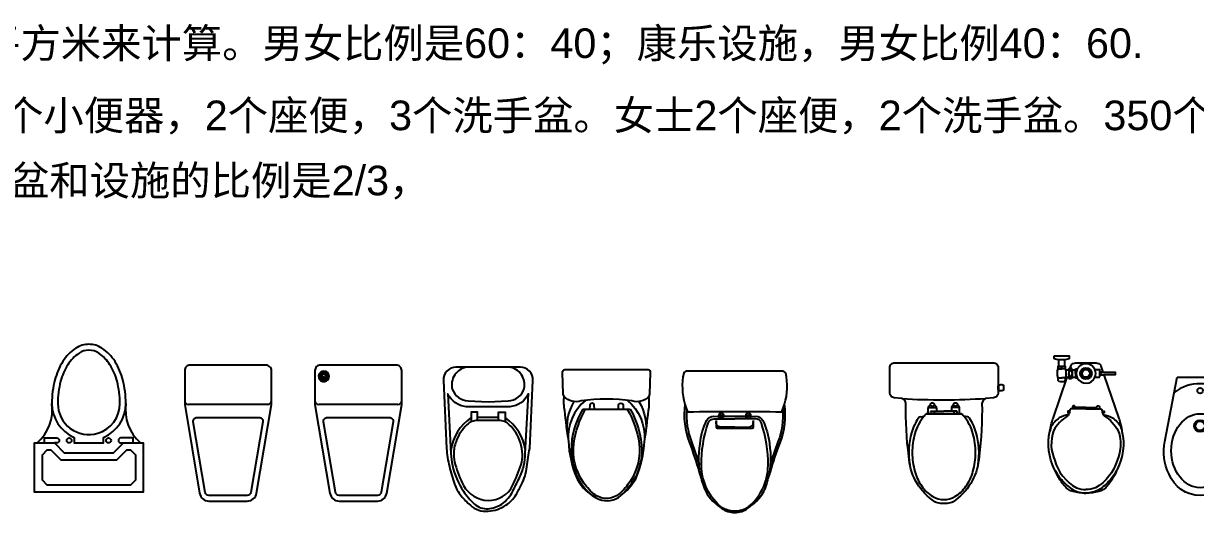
# Model space of a CAD drawing. Header units: millimetres. Extents: x 14385 to 129787, y 107826 to 186798.
# Drawn here: x 49735 to 55680, y 146079 to 148559 of the extents above; entities that cross this region are included whole.
import ezdxf

# ---------------------------------------------------------------- set-up
doc = ezdxf.new("R2010")
doc.units = ezdxf.units.MM
doc.header["$LTSCALE"] = 1000
doc.set_wipeout_variables(frame=1)
doc.layers.add('FF-FIXT', color=31, linetype='Continuous')
doc.layers.add('TEXT', color=50, linetype='Continuous')
doc.styles.add('ar', font='arial.ttf')

# ---------------------------------------------------------------- blocks, each defined once
blk = doc.blocks.new('A$C33AF49DE')
at = {"color": 0, "linetype": 'Continuous'}
blk.add_lwpolyline([(200, 400), (200, 150), (250, 100), (250, 0), (0, 0), (0, 550), (250, 550), (250, 450)], close=True, dxfattribs=at)
at = {"color": 39}
blk.add_lwpolyline([(37.5, 62.5), (62.5, 37.5), (187.5, 37.5), (212.5, 62.5), (212.5, 84.5), (162.5, 134.5), (162.5, 415.5), (212.5, 465.5), (212.5, 487.5), (187.5, 512.5), (62.5, 512.5), (37.5, 487.5)], close=True, dxfattribs=at)
at = {"color": 35, "linetype": 'ByBlock'}
for points in [[(250, 500), (275, 500), (275, 437.5, -1), (250, 437.5), (250, 450)], [(250, 50), (275, 50), (275, 112.5, 1), (250, 112.5), (250, 100)]]:
    blk.add_lwpolyline(points, format="xyb", dxfattribs=at)
at = {"color": 0, "linetype": 'Continuous'}
blk.add_lwpolyline([(278.2, 200, 0.298217), (450, 87.5, 0.063415), (569.9, 102.8, 0.076468), (662.1, 142.4, 0.107136), (729.9, 208.4, 0.147373), (750, 275, 0.147373), (729.9, 341.6, 0.107136), (662.1, 407.6, 0.076468), (569.9, 447.2, 0.063415), (450, 462.5, 0.298217), (278.2, 350), (250, 350), (250, 200)], format="xyb", close=True, dxfattribs=at)
at = {"color": 39}
for centre in [(262.5, 375), (262.5, 175)]:
    blk.add_circle(centre, 12.5, dxfattribs=at)
at = {"color": 0, "linetype": 'Continuous'}
for centre, start, end in [((419.5, 685.3), 221.08899, 277.79892), ((419.5, -135.3), 82.20108, 138.91101)]:
    blk.add_arc(centre, 224.9, start, end, dxfattribs=at)
at = {"color": 39}
for centre, radius, start, end in [((450, 275), 157.5, 90, 196.60154), ((450, -15.9), 448.4, 75.48576, 89.99996), ((487.1, 127.6), 300.2, 57.99461, 75.48577), ((543.7, 218.1), 193.4, 33.53412, 57.99458), ((629.5, 275), 90.5, 0.00005, 33.53406), ((629.5, 275), 90.5, 326.46593, 359.99994), ((450, 275), 157.5, 196.60155, 270), ((543.7, 331.9), 193.4, 302.00541, 326.46587), ((450, 565.9), 448.4, 270.00004, 284.51423), ((487.1, 422.4), 300.2, 284.51423, 302.00539)]:
    blk.add_arc(centre, radius, start, end, dxfattribs=at)
blk = doc.blocks.new('马桶A')
blk.add_wipeout([(-163.4, 365.1), (-179.8, 363), (-194.2, 357.1), (-206.3, 348.4), (-213.6, 340.5), (-220.9, 328.5), (-224.6, 318.3), (-226.3, 310.3), (-226.8, 301.6), (-210.7, -46.8), (-203.7, -107.3), (-196.6, -138.6), (-184.1, -183.3), (-170.1, -227.6), (-159.8, -252.4), (-137.4, -286.8), (-114.8, -312), (-90.1, -335.3), (-48.1, -359.2), (-9.1, -365.5), (-0.1, -365.1), (26.5, -361.3), (58, -351.7), (90, -335.3), (110.3, -319.9), (119, -311.4), (141.4, -281.1), (155.5, -255.8), (165.3, -237.5), (182.8, -198.7), (191.7, -168.1), (196.3, -139.9), (205.3, -75.4), (210.7, -46.9), (215.2, 49.6), (225.7, 277.1), (225.8, 312.7), (216.5, 336.3), (199.8, 353.6), (186.1, 360.9), (163.4, 365.1), (133, 365.1)])
at = {"color": 35, "linetype": 'ByBlock'}
blk.add_line((53.2, 109.2), (-53.5, 109.2), dxfattribs=at)
at = {"color": 0, "linetype": 'Continuous'}
blk.add_lwpolyline([(226.7, 297.9, 0.431726), (163.4, 365.1), (-163.4, 365.1, 0.431435), (-226.7, 297.9), (-210.7, -46.8, 0.05293), (-196.6, -138.6, 0.015625), (-170.1, -227.6, 0.092508), (-137.4, -286.8, 0.041886), (-90.1, -335.3, 0.199313), (-0.1, -365.1, 0.124065), (90, -335.3, 0.122705), (141.4, -281.1, 0.00916), (169.1, -230.1, 0.093585), (196.3, -139.9, -0.024039), (210.7, -46.9)], format="xyb", close=True, dxfattribs=at)
at = {"color": 35}
for points in [[(-101, 193.9), (0, 189.7), (100.9, 193.9, 0.31346), (182.6, 257.2, 0.214355), (169.7, 325.7, 0.233297), (103.2, 365.1), (-107.4, 365.1, 0.214741), (-169.8, 325.7, 0.214469), (-181.7, 253.1, 0.149897), (-150.5, 211.2, 0.149897), (-101.2, 193.9)], [(-204, 229.4), (-188.9, -72.3, 0.039846), (-181, -132.7, 0.096207), (-125.6, -263.4, 0.060028), (-69.1, -328.8, 0.204422), (-0.1, -352.8, 0.133941), (68.8, -328.8, 0.129163), (125.3, -263.4, -0.000598), (156.7, -199.6, 0.056687), (180.7, -132.7, 0.051135), (188.6, -72.3), (203.9, 229.4, -0.272391), (110.8, 164.8), (-111.1, 164.8, -0.270676), (-204.2, 229.4)], [(107.2, 73.1, 0.09365), (82.8, 89, 0.098915), (54.3, 94.5), (-54.6, 94.5, 0.096282), (-83.1, 89, 0.096282), (-107.5, 73.1, 0.05557), (-139.9, 34, 0.05557), (-162.9, -11.3, 0.092989), (-174.3, -76.2, 0.063501), (-167, -128.6, 0.057856), (-124.5, -234.6, 0.268831), (-0.1, -310.6, 0.294074), (124.2, -234.6, 0.034416), (166.7, -128.6, 0.087024), (174, -76.2, 0.134611), (139.6, 34, 0.061058), (107.2, 73.1)]]:
    blk.add_lwpolyline(points, format="xyb", close=True, dxfattribs=at)
at = {"color": 35, "linetype": 'ByBlock'}
for points in [[(-53.5, 94.5), (-53.5, 136.3), (-86.5, 136.3), (-86.5, 87.5)], [(53.2, 94.5), (53.2, 136.3), (86.2, 136.3), (86.2, 87.5)]]:
    blk.add_lwpolyline(points, dxfattribs=at)
for centre, start, end in [((51.8, -91.8), 124.52591, 171.77825), ((-52.1, -91.8), 8.20638, 55.47409)]:
    blk.add_arc(centre, 244, start, end, dxfattribs=at)
blk = doc.blocks.new('做成ACAD TuKuai0413')
at = {"linetype": 'Continuous'}
for p, q in [((-75.8, 140.7), (-75.8, 123)), ((-75.8, 105.4), (-75.8, 123)), ((-31.2, 140.9), (-31.2, 123)), ((-31.2, 105.2), (-31.2, 123)), ((15.4, 108.2), (15.4, 137.9)), ((-74.1, 87.2), (-75.3, 87.2)), ((-72.6, 87.2), (-74.1, 87.2)), ((-72.6, 94.9), (-72.6, 87.2)), ((-36.5, 87.1), (-72.6, 87.2)), ((-36.5, 70.5), (-72.6, 70.5)), ((-33.8, 70.5), (-36.5, 70.5)), ((-28.4, 73.7), (-28.4, 79.8))]:
    blk.add_line(p, q, dxfattribs=at)
at = {"color": 39}
for p, q in [((-29, 124.5), (-20.4, 124.5)), ((-29, 121.6), (-20.4, 121.6)), ((-72.6, 70.5), (-75.3, 70.5)), ((-70.9, 85.7), (-70.9, 78.8)), ((-70.9, 83.9), (-68.6, 83.9)), ((-70.9, 71.9), (-70.9, 78.8)), ((-70.9, 73.7), (-68.6, 73.7)), ((-68.6, 84.4), (-68.6, 78.8)), ((-68.6, 73.2), (-68.6, 78.8)), ((-40.6, 84.4), (-40.6, 78.8)), ((-40.6, 83.9), (-38.4, 83.9)), ((-40.6, 73.2), (-40.6, 78.8)), ((-40.6, 73.7), (-38.4, 73.7)), ((-38.4, 85.7), (-38.4, 83.9)), ((-38.4, 83.9), (-38.4, 78.8)), ((-38.4, 71.9), (-38.4, 78.8))]:
    blk.add_line(p, q, dxfattribs=at)
at = {"color": 35, "linetype": 'ByBlock'}
for p, q in [((-72.6, 70.5), (-72.6, 52.6)), ((-36.5, 70.5), (-36.5, 52.6)), ((-77.3, 52.6), (-77.3, 43.8)), ((-72.6, 52.6), (-77.3, 52.6)), ((-54.5, 52.6), (-72.6, 52.6)), ((-54.5, 52.6), (-36.5, 52.6)), ((-36.5, 52.6), (-31.8, 52.6)), ((-31.8, 52.6), (-31.8, 43.8)), ((-70.8, -71.2), (-66.8, -71.2)), ((-66.8, -71.2), (-42.2, -71.2)), ((-42.2, -71.2), (-38.3, -71.2))]:
    blk.add_line(p, q, dxfattribs=at)
at = {"linetype": 'Continuous'}
blk.add_lwpolyline([(34.6, 160.7), (34.6, 85.4), (24.3, 85.4, -0.369937), (17.8, 91, 0.031205), (15.4, 105.7), (15.4, 109.2), (-18.2, 109.2), (-18.2, 105.7), (-29.8, 105.7, -0.02754), (-36.5, 103.5), (-36.5, 87.1), (-33.8, 87.1, -0.195753), (-29.2, 85, -0.050883), (-28.4, 83.9), (-28.4, 79.8), (-23.1, 77.9), (-14.1, 74.9, -0.321568), (-3.2, 63.9, -0.01768), (0, 39), (0, -39, -0.01768), (-3.2, -63.9, -0.321568), (-14.1, -74.9), (-23.1, -77.9), (-47.3, -86.3), (-47.3, -145.8), (-47.4, -146.2, -0.366639), (-50.1, -148.5), (-54.5, -148.5), (-59, -148.5, -0.366639), (-61.7, -146.2), (-61.8, -145.8), (-61.8, -91.2), (-282.1, -166.9, -0.046321), (-347.7, -182.8, -0.178521), (-541, -158.6, -0.030798), (-581.3, -138.8, -0.043191), (-626.5, -107.6, -0.160755), (-653, -65.5, -0.058538), (-661.3, 0, -0.058538), (-653, 65.5, -0.160755), (-626.5, 107.6, -0.043191), (-581.3, 138.8, -0.030798), (-541, 158.6, -0.178521), (-347.7, 182.8, -0.046321), (-282.1, 166.9), (-72.6, 94.9), (-72.6, 99.9), (-72.6, 104.3, -0.016796), (-76.7, 105.7), (-89.4, 105.7, -0.378181), (-96.7, 114.6), (-96.7, 122), (-96.7, 129.4, -0.330641), (-89.4, 140.3), (-76.7, 140.3, -0.189071), (-29.8, 140.3), (-18.2, 140.3), (-18.2, 140.3), (-18.2, 136.9), (-18.2, 136.9), (15.4, 136.9), (15.4, 140.3, 0.031205), (17.8, 155.1, -0.369937), (24.3, 160.7), (34.6, 160.7)], format="xyb", close=True, dxfattribs=at)
at = {"color": 39}
for points in [[(-264.5, 87.9, 0.131326), (-279.8, 135.1, 0.121593), (-323.3, 175.9, 0.022515), (-347.7, 182.8, 0.072582)], [(-541, 158.6, 0.05925), (-596, 121.3, 0.072582), (-644, 65.5, 0.138037), (-660.7, 0, 1.863946)], [(-28.4, 140.3, 0.300328), (-29, 124.5), (-29, 123, 0.24821)], [(-28.4, 105.7, -0.300328), (-29, 121.6), (-29, 123, -0.24821)], [(-21, 140.3, -0.300328), (-20.4, 124.5), (-20.4, 123, -0.24821)], [(-21, 105.7, 0.300328), (-20.4, 121.6), (-20.4, 123, 0.24821)], [(-234.3, 55.9), (-222.5, 55.9, 0.772947), (-223.6, 68.6), (-234.3, 68.3)], [(-70.9, 85.7, 0.179058), (-75.3, 87.2, 0.331757)], [(-70.9, 71.9, -0.179058), (-75.3, 70.5, -0.331757)], [(-68.6, 84.4, -0.092516), (-54.6, 87.2, -0.722249)], [(-68.6, 73.2, 0.092516), (-54.6, 70.4, 0.722249)], [(-40.6, 84.4, 0.092516), (-54.6, 87.2, 0.722249)], [(-40.6, 73.2, -0.092516), (-54.6, 70.4, -0.722249)], [(-38.4, 85.7, -0.185914), (-33.8, 87.1, -0.331757)], [(-38.4, 71.9, 0.185914), (-33.8, 70.5, 0.331757)], [(-541, -158.6, -0.05925), (-596, -121.3, -0.072582), (-644, -65.5, -0.138037), (-660.7, 0, -1.863946)], [(-234.3, -55.9), (-222.5, -55.9, -0.772947), (-223.6, -68.6), (-234.3, -68.3)], [(-264.5, -87.9, -0.131326), (-279.8, -135.1, -0.121593), (-323.3, -175.9, -0.022515), (-347.7, -182.8, -0.072582)]]:
    blk.add_lwpolyline(points, format="xyb", dxfattribs=at)
at = {"color": 35, "linetype": 'ByBlock'}
for points in [[(-264.4, 88, -0.059955), (-269.9, 92.7, 0.138221), (-345.3, 164, 0.191859), (-496, 158.1, 0.198216), (-634.2, 48.3, 0.098339), (-642.2, 0, 3.291094)], [(-234.3, 68.3), (-234.3, 74.7, 0.286592), (-238.1, 80.9), (-252.3, 83.2, -0.109188), (-264.4, 88, 0.138221)], [(-234.3, 55.9), (-234.3, 68.3, 0.286592)], [(-234.3, 0), (-234.3, 55.9, 0.286592)], [(-264.4, -88, 0.059955), (-269.9, -92.7, -0.138221), (-345.3, -164, -0.191859), (-496, -158.1, -0.198216), (-634.2, -48.3, -0.098339), (-642.2, 0, -3.291094)], [(-234.3, 0), (-234.3, -55.9, -0.286592)], [(-234.3, -55.9), (-234.3, -68.3, -0.286592)], [(-234.3, -68.3), (-234.3, -74.7, -0.286592), (-238.1, -80.9), (-252.3, -83.2, 0.109188), (-264.4, -88, -0.138221)]]:
    blk.add_lwpolyline(points, format="xyb", dxfattribs=at)
at = {"linetype": 'Continuous'}
for points in [[(-18.2, 136.9), (-18.2, 109.2)], [(-80.8, 83.9), (-80.8, 73.7)], [(-61.8, -76.2), (-61.8, -82.9), (-61.8, -91.2)], [(-47.3, -76.2), (-47.3, -86.3)]]:
    blk.add_lwpolyline(points, dxfattribs=at)
at = {"color": 39}
for points in [[(-245.3, 82), (-245.1, 92.1), (-253.6, 92.1), (-253.6, 83.4)], [(-226.7, 0), (-226.2, 55.9)], [(-226.7, 0), (-226.2, -55.9)], [(-245.3, -82), (-245.1, -92.1), (-253.6, -92.1), (-253.6, -83.4)]]:
    blk.add_lwpolyline(points, dxfattribs=at)
at = {"linetype": 'Continuous'}
for points in [[(-75.3, 87.2, 0.256176), (-80.8, 83.9, 0.331757)], [(-75.3, 70.5, -0.256176), (-80.8, 73.7, -0.331757)], [(-36.5, 103.5, -0.143468), (-72.6, 104.3)], [(-33.8, 70.5, 0.104016), (-31.1, 71.2, 0.331757)], [(-31.1, 71.2, 0.141437), (-28.4, 73.7, 0.331757)]]:
    blk.add_lwpolyline(points, format="xyb", dxfattribs=at)
at = {"color": 39}
blk.add_lwpolyline([(-54.5, 28.8), (-29.6, 14.4), (-29.6, -14.4), (-54.5, -28.8), (-79.5, -14.4), (-79.5, 14.4)], close=True, dxfattribs=at)
at = {"color": 35, "linetype": 'ByBlock'}
for points in [[(-77.4, 52.3), (-77.4, 43.8)], [(-31.7, 52.3), (-31.7, 43.8)], [(-74, -45.4), (-74, -69), (-70.8, -71.2)], [(-35.1, -45.4), (-35.1, -69), (-38.3, -71.2)], [(-66.8, -71.2), (-63.1, -76.2), (-61.8, -76.2)], [(-61.8, -76.2), (-54.5, -76.2)], [(-47.3, -76.2), (-54.5, -76.2)], [(-42.2, -71.2), (-46, -76.2), (-47.3, -76.2)]]:
    blk.add_lwpolyline(points, dxfattribs=at)
at = {"color": 39}
for radius in [29.3, 19.5]:
    blk.add_circle((-54.5, 0), radius, dxfattribs=at)
at = {"color": 35, "linetype": 'ByBlock'}
for start, end in [(117.40934, 246.83637), (62.59066, 117.40934), (52.09322, 62.59066), (307.90678, 52.09322), (246.83637, 293.16363), (293.16363, 307.90678)]:
    blk.add_arc((-54.5, 0), 49.4, start, end, dxfattribs=at)
blk = doc.blocks.new('做成ACAD TuKuai0412')
at = {"color": 35, "linetype": 'ByBlock'}
for p, q in [((-119.3, 274.1), (-100.9, 271.1)), ((119.6, 274.1), (101, 271.1))]:
    blk.add_line(p, q, dxfattribs=at)
at = {"linetype": 'Continuous'}
for p, q in [((89.8, 258.9), (-89.4, 258.9)), ((-279, 136.6), (-279, 116.7)), ((-275, 136.6), (-275, 116.7))]:
    blk.add_line(p, q, dxfattribs=at)
blk.add_lwpolyline([(-302.2, 126.5), (-302.2, 137, -0.309863), (-299.6, 140.7, -0.205403), (-279, 140), (-279, 136.6), (-275, 136.6), (-275, 153, -0.391817), (-251.9, 177.9), (-213, 180.7, 0.314361), (-193, 205.9, -0.038191), (-178, 475, -0.224202), (-59.8, 695.7, -0.224018), (-0.6, 713.1, 0.077941), (0.6, 713.1, -0.224018), (59.8, 695.7, -0.224202), (178, 475, -0.038191), (193, 205.9, 0.314361), (213, 180.7), (251.9, 177.9, -0.391817), (275, 153), (275, 25, -0.414214), (250, 0), (0, 0), (-250, 0, -0.414214), (-275, 25), (-275, 116.7), (-279, 116.7), (-279, 113.3, -0.205403), (-299.6, 112.6, -0.309863), (-302.2, 116.3), (-302.2, 126.8)], format="xyb", dxfattribs=at)
blk.add_lwpolyline([(-89.4, 258.9), (89.8, 258.9)], dxfattribs=at)
at = {"color": 39}
for points in [[(-79.6, 258.9), (-79.6, 232.1, 0.612903)], [(79.6, 258.9), (79.6, 232.1, -0.612903)], [(-79.6, 232.1, 0.271032), (-68, 214.5, 0.027813)], [(-49.5, 214.5, 0.271032), (-37.9, 232.1, 0.027813)], [(49.5, 214.5, -0.271032), (37.9, 232.1, -0.027813)], [(79.6, 232.1, -0.271032), (68, 214.5, -0.027813)]]:
    blk.add_lwpolyline(points, format="xyb", dxfattribs=at)
at = {"color": 35, "linetype": 'ByBlock'}
for points in [[(-68, 258.9), (-66.7, 250, 0.373238), (-60.8, 244.9), (0, 244.9)], [(68, 258.9), (66.7, 250, -0.373238), (60.8, 244.9), (0, 244.9)]]:
    blk.add_lwpolyline(points, format="xyb", dxfattribs=at)
for points in [[(-50, 244.9), (-50, 258.9)], [(50, 244.9), (50, 258.9)]]:
    blk.add_lwpolyline(points, dxfattribs=at)
at = {"color": 39}
for points in [[(-37.9, 232.1), (-37.9, 244.9)], [(37.9, 232.1), (37.9, 244.9)], [(-78.6, 226.9), (-38.9, 226.9)], [(78.6, 226.9), (38.9, 226.9)]]:
    blk.add_lwpolyline(points, dxfattribs=at)
for centre in [(-58.8, 212.3), (58.7, 212.3)]:
    blk.add_circle(centre, 9.45, dxfattribs=at)
at = {"linetype": 'Continuous'}
for centre, radius, start, end in [((36.6, 522.8), 181.2, 120.68472, 145.08345), ((0, 584.5), 109.4, 90, 120.68472), ((0, 584.5), 109.4, 59.31528, 90), ((-36.6, 522.8), 181.2, 34.91655, 59.31528), ((94.5, 482.3), 251.8, 145.08345, 163.87345), ((-94.5, 482.3), 251.8, 16.12655, 34.91655), ((186.1, 455.9), 347.1, 163.87345, 180), ((-186.1, 455.9), 347.1, 0, 16.12655), ((186.1, 455.9), 347.1, 180, 196.12655), ((-186.1, 455.9), 347.1, 343.87345, 0), ((89.6, 427.5), 246.6, 196.02672, 219.38047), ((-90.9, 428), 247.9, 320.72437, 343.94798), ((36.6, 389), 181.2, 220.5914, 225.90722), ((-47.9, 396.8), 194.9, 314.93194, 319.81882), ((10.2, -3216.4), 3404.4, 86.58394, 93.75806)]:
    blk.add_arc(centre, radius, start, end, dxfattribs=at)
at = {"color": 35, "linetype": 'ByBlock'}
for centre, radius, start, end in [((186.1, 455.9), 364.1, 170.39266, 196.12655), ((-186.1, 455.9), 364.1, 343.87345, 9.60734), ((94.5, 429.4), 268.8, 196.12655, 213.61365), ((-94.5, 429.4), 268.8, 326.38635, 343.87345), ((-116.8, 288.9), 15, 213.61365, 260.60927), ((117.7, 287.4), 13.4, 278.00163, 329.54165)]:
    blk.add_arc(centre, radius, start, end, dxfattribs=at)
blk = doc.blocks.new('做成ACAD TuKuai0411')
blk.add_wipeout([(0, 238.2), (-2.5, 249.6), (-9.6, 259), (-14.7, 260.1), (-26.1, 262.1), (-40.8, 264.1), (-63.4, 265.8), (-76.2, 266.1), (-83.6, 266), (-104.4, 264.8), (-125.6, 262.2), (-147.4, 258), (-158, 255.3), (-167.2, 252.7), (-180, 254.2), (-201.2, 255.8), (-208.2, 256.1), (-227.3, 256.2), (-251, 255.1), (-266.3, 253.7), (-293.2, 249.6), (-315.4, 244.9), (-336.3, 239.2), (-371.4, 226.9), (-394.4, 218.5), (-427.4, 206.9), (-460.3, 196.1), (-477.5, 190.7), (-492.4, 186.2), (-513.3, 180), (-536, 172.7), (-542.6, 170.3), (-568.9, 163.3), (-591.5, 155.6), (-616.9, 143.4), (-629.6, 135.5), (-650.7, 118.9), (-668.2, 100.9), (-678.6, 87.5), (-690.4, 73.3), (-694.8, 67.1), (-701.7, 56.1), (-706.4, 46.5), (-709.3, 39.3), (-712.5, 29.3), (-714.7, 20), (-715.8, 13.3), (-716.3, 8.1), (-716.7, 2), (-716.7, -3.7), (-715.6, -14.6), (-714.2, -22.3), (-710.8, -35.2), (-706, -47.6), (-700.2, -58.7), (-697.3, -63.4), (-692.4, -70.6), (-687.2, -77.4), (-683.9, -81.5), (-679, -87.1), (-673.6, -94.2), (-670.6, -98.1), (-659.9, -110), (-649.4, -120), (-640.2, -127.7), (-635.9, -130.9), (-626.8, -137.3), (-617.2, -143.2), (-605, -149.7), (-594.2, -154.5), (-584.8, -158.2), (-564.8, -164.5), (-551.4, -168.2), (-542.6, -170.3), (-523.6, -176.9), (-505, -182.4), (-485.8, -188.2), (-436.4, -203.9), (-405.3, -214.6), (-375.3, -225.4), (-337.9, -238.7), (-312.3, -245.6), (-294.2, -249.4), (-272.6, -252.9), (-256.6, -254.7), (-227.9, -256.2), (-210.9, -256.2), (-198.8, -255.7), (-176.1, -253.8), (-167.2, -252.7), (-155.6, -256), (-141.8, -259.2), (-107.8, -264.5), (-81.3, -266.1), (-62.5, -265.8), (-42.5, -264.3), (-22.9, -261.6), (-9.6, -259), (-4.9, -253.8), (-2.5, -249.6), (-0.3, -241.9), (0, -238.2)])
at = {"linetype": 'Continuous'}
blk.add_lwpolyline([(0, -238.2), (0, 0), (0, 238.2, 0.219471), (-9.6, 259, 0.126728), (-167.2, 252.7, 0.124711), (-362.6, 230.2, -0.020442), (-511.2, 180.7, 0.018154), (-542.6, 170.3, 0.022969), (-581.4, 159.3, 0.158482), (-678.6, 87.5, 0.03281), (-694.8, 67.1, 0.146828), (-716.8, 0, 0.146828), (-694.8, -67.1, 0.032134), (-679, -87.1, 0.158659), (-581.4, -159.3, 0.022969), (-542.6, -170.3, 0.018154), (-511.2, -180.7, -0.020442), (-362.6, -230.2, 0.124711), (-167.2, -252.7, 0.126728), (-9.6, -259), (-9.6, -259, 0.219471)], format="xyb", close=True, dxfattribs=at)
at = {"color": 35, "linetype": 'ByBlock'}
for points in [[(-193, 243.7, 0.10881), (-358.5, 219.4, -0.01603), (-475.4, 179.3, 0.081993)], [(-167.2, 252.7, 0.032735), (-206.1, 238.2, -0.009044), (-204.5, 0, -0.009044), (-206.1, -238.2, 0.032872), (-167.2, -252.7, -0.03363)], [(-694.2, 61.6, -0.231571), (-477.7, 169, -0.083906), (-263.1, 135, -0.3229), (-241.3, 104.6), (-241.3, 0)], [(-694.2, -61.6, 0.231571), (-477.7, -169, 0.083906), (-263.1, -135, 0.3229), (-241.3, -104.6), (-241.3, 0)], [(-193, -243.7, -0.10881), (-358.5, -219.4, 0.01603), (-475.4, -179.3, -0.081993)]]:
    blk.add_lwpolyline(points, format="xyb", dxfattribs=at)
at = {"linetype": 'Continuous'}
for points in [[(-542.6, 170.3, -0.099881), (-369, 175.7, -0.092282), (-250.3, 142.6, -0.290717), (-229, 107.8), (-229.4, 81.7, 0.000902), (-218.5, 79.1, -0.789705), (-218.5, 58.2), (-227.7, 56.1), (-227.7, 0)], [(-679, -87.1, -0.070537), (-704.4, -37.4, -0.083289), (-710.6, 0, -0.083289), (-704.4, 37.4, -0.072372), (-678.6, 87.5, -0.123133)], [(-227.7, 0), (-227.7, -56.1), (-218.5, -58.2, -0.789705), (-218.5, -79.1, 0.000902), (-229.4, -81.7), (-229, -107.8, -0.290717), (-250.3, -142.6, -0.092282), (-369, -175.7, -0.099881), (-542.6, -170.3, -0.158482)]]:
    blk.add_lwpolyline(points, format="xyb", dxfattribs=at)
at = {"color": 39}
for points in [[(-250.5, 94.8), (-281.5, 94.8, 0.37016), (-289.5, 87.9), (-288.4, 0), (-289.5, -87.9, 0.37016), (-281.5, -94.8), (-250.5, -94.8)], [(-283.2, 0), (-283.2, 71.8, -0.521211), (-252.8, 93.1, 3.905793)], [(-217.8, 60.3, 0.192732), (-240.8, 64.9, -1.148311)], [(-239.6, 76.4, 0.200487), (-217.8, 74.1, 0.432683), (-216.1, 77.6, -0.178567)], [(-283.2, 0), (-283.2, -71.8, 0.521211), (-252.8, -93.1, -3.905793)], [(-217.8, -60.3, -0.192732), (-240.8, -64.9, 1.148311)], [(-239.6, -76.4, -0.200487), (-217.8, -74.1, -0.432683), (-216.1, -77.6, 0.178567)]]:
    blk.add_lwpolyline(points, format="xyb", dxfattribs=at)
for points in [[(-240.8, 78.1), (-227.6, 82.2)], [(-240.2, 60.9), (-228.1, 55.2)], [(-240.2, -60.9), (-228.1, -55.2)], [(-240.8, -78.1), (-227.6, -82.2)]]:
    blk.add_lwpolyline(points, dxfattribs=at)
blk = doc.blocks.new('做成ACAD TuKuai0410')
at = {"linetype": 'Continuous'}
for points in [[(0, -211.1), (0, 211.1, -0.477962), (14, 222.4), (124.8, 218.8), (136.6, 215.2, -0.281865), (159.2, 128.7, 0.073747), (159.2, -128.7, -0.281865), (136.6, -215.2), (124.8, -218.8), (14, -222.4, -0.477962), (0, -211.1, 0)], [(135.5, -215.5, 0.088577), (207.8, -213, 0.019152), (362.1, -192.8, 0.090609), (553.8, -149, 0.163158), (657.7, -38.2, 0.273043), (639.2, 72.6, 0.094885), (553.8, 149, 0.090609), (362.1, 192.8, 0.019152), (207.8, 213, 0.088577), (135.5, 215.5, 0.879416)]]:
    blk.add_lwpolyline(points, format="xyb", dxfattribs=at)
at = {"color": 39}
for points in [[(156.1, 106.5, -0.237416), (357.6, 193.6, 3.87225)], [(162.1, 165, -0.180688), (335.2, 197.1, 4.705295)], [(201, 105.7, -0.095348), (374.4, 165.9, -0.180567), (567, 119.8, -0.059956), (630.4, 65.2, -0.149733), (653.6, 0, -0.149733), (630.4, -65.2, -0.059956), (567, -119.8, -0.180567), (374.4, -165.9, -0.095348), (201, -105.7, 0.095348)], [(200.6, 61.3), (181.2, 61.5, -1.018669), (181.2, 84.1), (200.8, 85.1)], [(156.1, -106.5, 0.237416), (357.6, -193.6, -3.87225)], [(200.6, -61.3), (181.2, -61.5, 1.018669), (181.2, -84.1), (200.8, -85.1)], [(162.1, -165, 0.180688), (335.2, -197.1, -4.705295)]]:
    blk.add_lwpolyline(points, format="xyb", dxfattribs=at)
at = {"color": 35, "linetype": 'ByBlock'}
for points in [[(201.1, 119.9, -0.129606), (409, 179.5, -0.211204), (632.2, 80.1, -2.252949)], [(201.1, -119.9, 0.129606), (409, -179.5, 0.211204), (632.2, -80.1, 2.252949)]]:
    blk.add_lwpolyline(points, format="xyb", dxfattribs=at)
blk.add_lwpolyline([(201.1, -119.9), (201.1, 119.9)], dxfattribs=at)
blk = doc.blocks.new('做成ACAD TuKuai0408')
at = {"linetype": 'Continuous'}
blk.add_lwpolyline([(0, -191.5, 0.428333), (28.5, -220), (199.3, -220), (650.1, -144.1, 0.366124), (689.7, -97.2), (689.7, 97.2, 0.366124), (650.1, 144.1), (199.3, 220), (28.5, 220, 0.415921), (0, 191.5)], format="xyb", close=True, dxfattribs=at)
blk.add_lwpolyline([(199.3, 201), (199.3, -201)], dxfattribs=at)
blk.add_lwpolyline([(661.2, 97.2), (661.2, -97.2, -0.366124), (645.4, -116), (287.5, -176.3, -0.463996), (265.3, -157.5), (265.3, 157.5, -0.463996), (287.5, 176.3), (645.4, 116, -0.366124), (661.2, 97.2)], format="xyb", dxfattribs=at)
blk.add_lwpolyline([(57.6, -171.2), (85.3, -171.2), (85.3, -180.4), (57.6, -180.4)], close=True, dxfattribs=at)
for centre, radius, start, end in [((180.3, 201), 19, 0, 90), ((57.6, -175.1), 26.5, 8.44092, 348.35302), ((180.3, -201), 19, 270.00001, 0)]:
    blk.add_arc(centre, radius, start, end, dxfattribs=at)
at = {"color": 8, "linetype": 'Continuous'}
for radius, start, end in [(21.5, 10.42825, 345.5854), (16.5, 13.65152, 341.05894), (11.5, 19.82009, 332.20409)]:
    blk.add_arc((57.6, -175.1), radius, start, end, dxfattribs=at)
blk = doc.blocks.new('做成ACAD TuKuai0405')
at = {"linetype": 'Continuous'}
blk.add_lwpolyline([(0, -191.5, 0.428333), (28.5, -220), (199.3, -220), (650.1, -144.1, 0.366124), (689.7, -97.2), (689.7, 97.2, 0.366124), (650.1, 144.1), (199.3, 220), (28.5, 220, 0.415921), (0, 191.5)], format="xyb", close=True, dxfattribs=at)
blk.add_lwpolyline([(199.3, 201), (199.3, -201)], dxfattribs=at)
blk.add_lwpolyline([(661.2, 97.2), (661.2, -97.2, -0.366124), (645.4, -116), (287.5, -176.3, -0.463996), (265.3, -157.5), (265.3, 157.5, -0.463996), (287.5, 176.3), (645.4, 116, -0.366124), (661.2, 97.2)], format="xyb", dxfattribs=at)
for centre, start, end in [((180.3, 201), 0, 90), ((180.3, -201), 270.00001, 0)]:
    blk.add_arc(centre, 19, start, end, dxfattribs=at)
blk = doc.blocks.new('做成ACAD TuKuai0161')
at = {"linetype": 'Continuous'}
blk.add_lwpolyline([(0, 117.2), (0, -117.2), (-326.8, -179.1, -0.180028), (-491.7, -157.5, -0.691913), (-491.7, 157.5, -0.180028), (-326.8, 179.1), (0, 117.2)], format="xyb", dxfattribs=at)
at = {"color": 39}
for centre, radius in [((-248, 0.2), 30), ((-248, 0.2), 23.8), ((-69, 0.2), 14)]:
    blk.add_circle(centre, radius, dxfattribs=at)
at = {"linetype": 'Continuous'}
blk.add_arc((-251.3, 0), 217.3, 322.74184, 37.25816, dxfattribs=at)
blk.add_ellipse((-373.5, 0.2), major_axis=(187.5, 0), ratio=0.778667, dxfattribs=at)

msp = doc.modelspace()

# ---------------------------------------------------------------- block references
at = {"layer": 'FF-FIXT', "linetype": 'Continuous', "rotation": 90}
msp.add_blockref('A$C33AF49DE', (50341.5, 146182.5), dxfattribs=at)
at = {"layer": 'FF-FIXT', "ltscale": 3}
for name, p, rotation in [('做成ACAD TuKuai0413', (55123.9, 146839), 90), ('做成ACAD TuKuai0405', (50772.6, 146827.1), 270), ('做成ACAD TuKuai0408', (51433.3, 146827.3), 270), ('做成ACAD TuKuai0410', (52691.8, 146804.2), 270), ('做成ACAD TuKuai0411', (53342.6, 146796.2), 90), ('做成ACAD TuKuai0412', (54403.6, 146839), 180), ('做成ACAD TuKuai0161', (55703.2, 146766.5), 90)]:
    msp.add_blockref(name, p, dxfattribs=dict(at, rotation=rotation))
at = {"layer": 'FF-FIXT', "linetype": 'Continuous'}
msp.add_blockref('马桶A', (52091.8, 146451.3), dxfattribs=at)

# ---------------------------------------------------------------- texts
at = {"layer": 'TEXT', "linetype": 'Continuous', "style": 'ar'}
for s, p in [('厕所数量（舞厅，功能厅，会议厅），以1.2人/平方米来计算。男女比例是60：40；康乐设施，男女比例40：60.', (45277.9, 148384.1)), ('餐饮，以酒吧为例：250个餐饮座位以下，男士3个小便器，2个座便，3个洗手盆。女士2个座便，2个洗手盆。350个餐饮座位，男士3个小便器，2个座便，3个洗手盆，女士3个座便，3个洗手盆，一个男女通用的残障人士专用的', (45277.9, 148018.1)), ('通常男厕所的小便器和抽水马桶比例是3/2，洗手盆和设施的比例是2/3，', (45277.9, 147688))]:
    msp.add_text(s, height=150, dxfattribs=at).set_placement(p)

doc.saveas('drawing.dxf')
